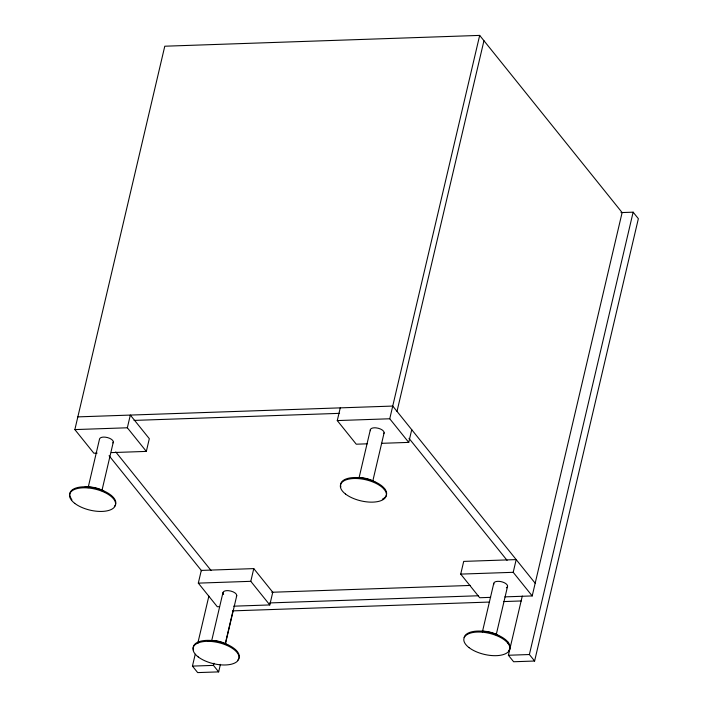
<?xml version="1.0" encoding="UTF-8"?>
<svg xmlns="http://www.w3.org/2000/svg" width="708" height="708" viewBox="0 0 708 708"><rect width="100%" height="100%" fill="white"/><g stroke="black" fill="none" stroke-linecap="round" stroke-linejoin="round"><path stroke-width="1.06" d="M97.129 453.093L93.854 453.209L74.862 429.588L164.778 46.215L479.679 35.4L622.12 212.559L532.204 595.932L504.866 596.871M71.57 500.344L71.8 499.361M88.102 487.741L99.509 439.137A7.062 3.248 13.2 0 1 103.403 437.101L105.111 437.146A7.062 3.248 13.2 0 1 112.926 442.925M101.89 490.759L113.289 442.146M146.335 451.403L127.343 427.782L130.325 415.074L149.317 438.695L146.335 451.403L111.351 452.607M219.489 606.668L217.303 606.747L198.311 583.126L201.293 570.409L253.774 568.612L272.766 592.233L269.783 604.942L233.702 606.181M220.427 664.343L218.666 671.883L197.674 672.6L192.443 666.104L195.222 654.263M197.744 643.501L208.86 596.145M211.55 641.28L222.958 592.667M218.666 671.883L213.444 665.387L213.949 663.228M225.48 642.82L233.056 610.535M225.339 644.298L236.746 595.685M269.783 604.942L250.791 581.321L253.774 568.612M367.204 443.819L356.266 444.199L337.274 420.579L340.256 407.861M358.912 478.44L370.319 429.836M372.7 481.458L384.108 432.845M381.417 443.332L408.746 442.394L389.754 418.773L479.679 35.4M397.011 411.375L483.953 40.719M384.373 489.6L384.603 488.617M408.746 442.394L411.729 429.685M490.653 597.357L479.714 597.729L460.722 574.108L463.705 561.4L516.185 559.594L513.212 572.312L532.204 595.932M482.369 631.979L493.768 583.365M496.149 634.996L507.556 586.383M507.822 643.138L508.052 642.156M620.987 212.595L633.138 212.179L638.359 218.675L534.611 661.024L513.619 661.75L508.397 655.254L522.283 596.056M534.611 661.024L529.389 654.528L633.138 212.179M77.845 416.879L392.736 406.065L535.177 583.215M134.042 420.41L339.557 413.348M74.862 429.588L127.343 427.782M337.274 420.579L389.754 418.773M198.311 583.126L250.791 581.321M460.722 574.108L513.212 572.312M271.704 592.269L470.51 585.436M269.73 602.924L478.52 595.755M232.976 610.862L489.263 602.065M503.627 601.57L521.3 600.959M192.443 666.104L213.444 665.387M508.397 655.254L529.389 654.528M408.985 438.332L507.078 560.347M115.74 451.943L211.081 570.506M109.059 455.704L201.63 570.834M506.37 587.79A7.062 3.248 13.2 0 0 506.441 584.118A7.062 3.248 13.2 0 0 499.379 581.383L497.662 581.339A7.062 3.248 13.2 0 0 493.865 584.25M464.129 637.598A23.532 10.832 13.2 0 1 492.299 633.067A23.532 10.832 13.2 0 1 508.618 650.714M481.944 631.217A15.054 6.93 13.2 0 1 498.786 635.908M223.622 594.481A7.062 3.248 13.2 0 1 226.852 590.64L228.56 590.684A7.062 3.248 13.2 0 1 236.375 596.463M238.888 658.36A23.532 10.832 13.2 0 1 237.808 660.015M193.514 649.82A23.532 10.832 13.2 0 1 215.506 640.988A23.532 10.832 13.2 0 1 239.171 657.458M207.86 640.89A15.054 6.93 13.2 0 1 227.976 645.209M370.417 430.712A7.062 3.248 13.2 0 1 374.213 427.8L375.921 427.844A7.062 3.248 13.2 0 1 383.736 433.623M340.875 486.98A23.532 10.832 13.2 0 1 368.85 479.528A23.532 10.832 13.2 0 1 382.329 499.202M355.221 478.059A15.054 6.93 13.2 0 1 375.337 482.369M71.225 498.591A23.532 10.832 13.2 0 1 92.81 487.582A23.532 10.832 13.2 0 1 114.351 506.485M84.411 487.361A15.054 6.93 13.2 0 1 104.527 491.671M469.006 647.608A23.532 10.832 13.2 0 0 508.388 651.696A23.532 10.832 13.2 0 0 483.086 632.262A23.532 10.832 13.2 0 0 469.006 647.608M198.196 656.909A23.532 10.832 13.2 0 0 237.578 660.998A23.532 10.832 13.2 0 0 212.276 641.563A23.532 10.832 13.2 0 0 198.196 656.909M345.557 494.069A23.532 10.832 13.2 0 0 384.94 498.158A23.532 10.832 13.2 0 0 359.637 478.723A23.532 10.832 13.2 0 0 345.557 494.069M74.747 503.37A23.532 10.832 13.2 0 0 114.121 507.459A23.532 10.832 13.2 0 0 88.827 488.024A23.532 10.832 13.2 0 0 74.747 503.37"/></g></svg>
